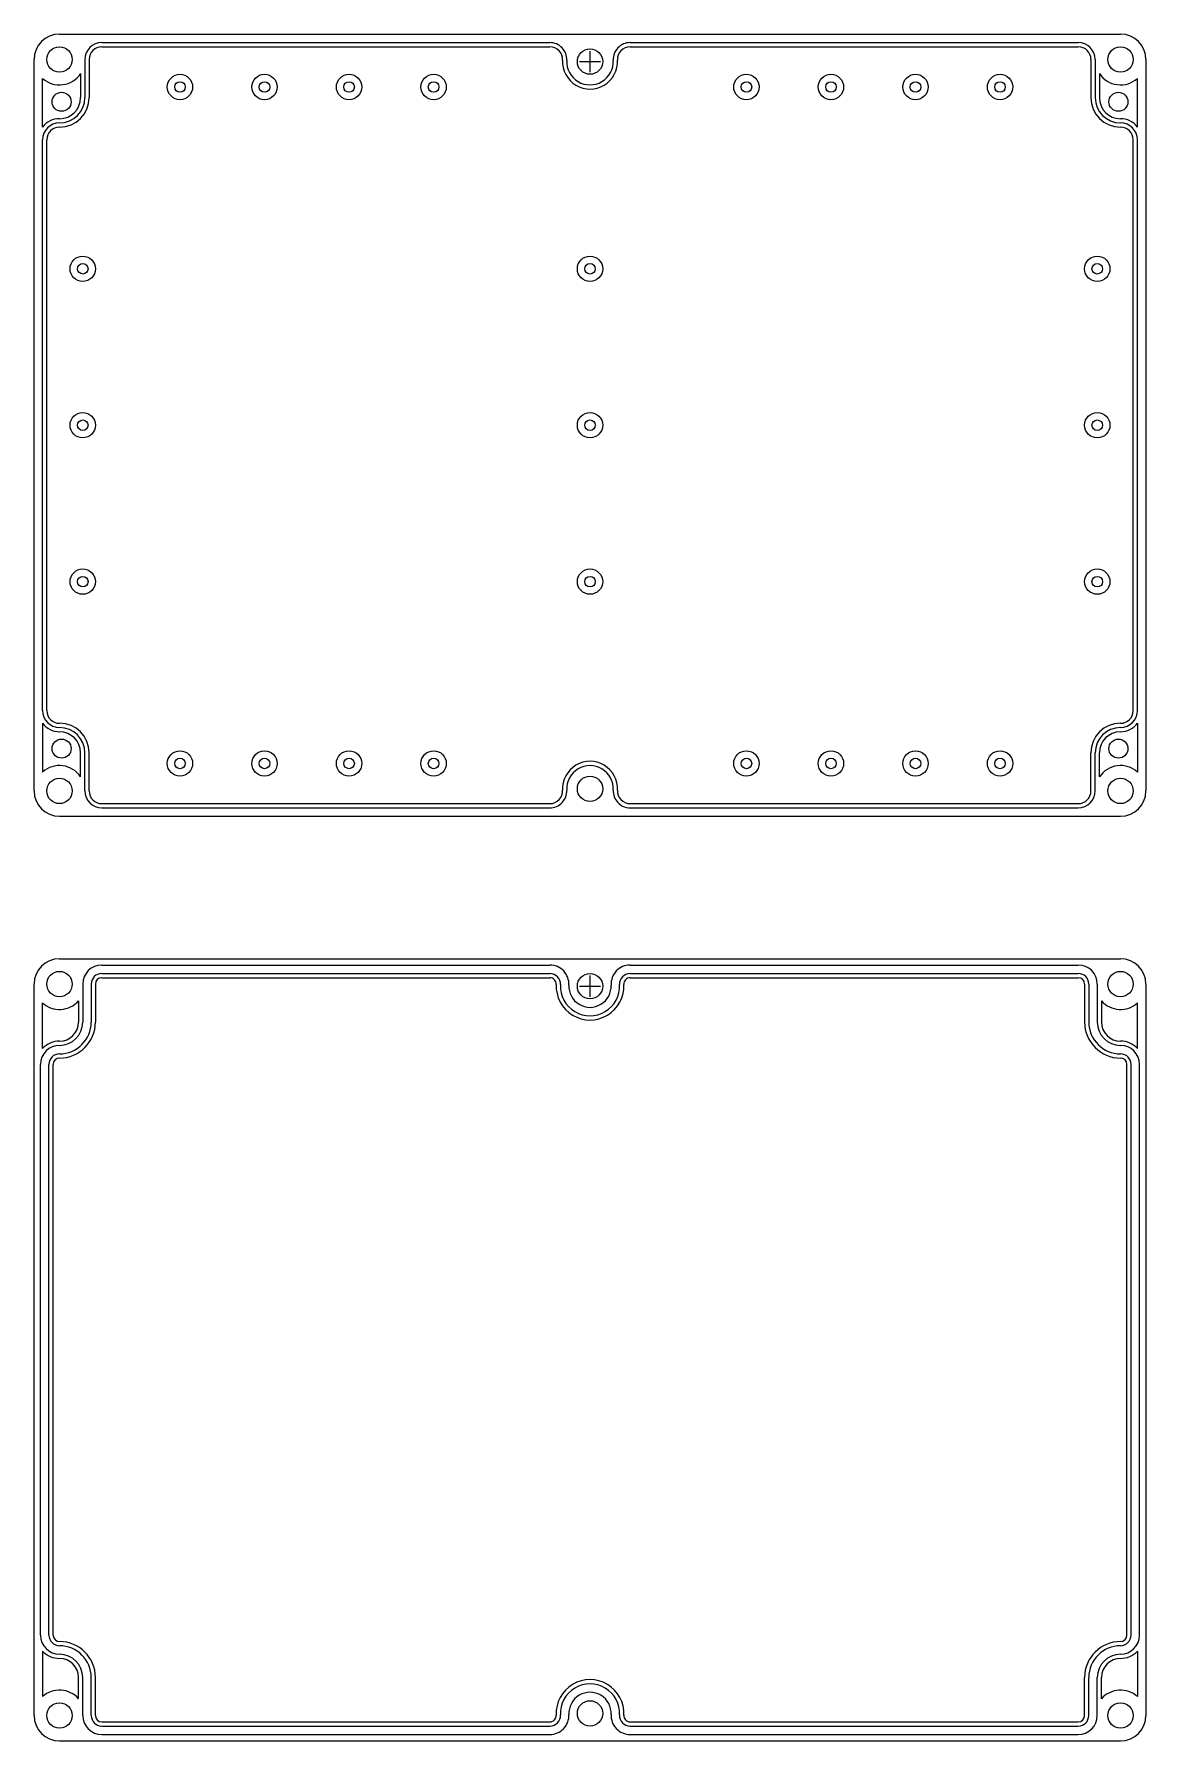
# Model space of a CAD drawing. Header units: millimetres. Extents: x 460 to 723, y 319 to 723.
import ezdxf

# ---------------------------------------------------------------- set-up
doc = ezdxf.new("R2010")
doc.units = ezdxf.units.MM

msp = doc.modelspace()

# ---------------------------------------------------------------- linework, layer by layer
for p, q in [((465.51, 722.98), (716.51, 722.98)), ((475.51, 720.98), (581.52, 720.98)), ((475.51, 719.98), (581.52, 719.98)), ((591.01, 713.98), (591.01, 718.98)), ((600.49, 720.98), (706.51, 720.98)), ((600.49, 719.98), (706.51, 719.98)), ((459.51, 543.98), (459.51, 716.98)), ((471.51, 716.98), (471.51, 707.98)), ((472.51, 716.98), (472.51, 707.98)), ((588.51, 716.48), (593.51, 716.48)), ((709.51, 716.98), (709.51, 707.98)), ((710.51, 716.98), (710.51, 707.98)), ((722.51, 716.98), (722.51, 543.98)), ((461.51, 700.98), (461.51, 712.51)), ((470.51, 713.66), (470.51, 707.98)), ((711.51, 713.66), (711.51, 707.98)), ((720.51, 700.98), (720.51, 712.51)), ((465.51, 700.98), (465.51, 700.98)), ((461.51, 562.98), (461.51, 697.98)), ((462.51, 562.98), (462.51, 697.98)), ((719.51, 562.98), (719.51, 697.98)), ((720.51, 562.98), (720.51, 697.98)), ((461.51, 559.98), (461.51, 548.45)), ((465.51, 559.98), (465.51, 559.98)), ((720.51, 559.98), (720.51, 548.45)), ((470.51, 547.3), (470.51, 552.98)), ((471.51, 543.98), (471.51, 552.98)), ((472.51, 543.98), (472.51, 552.98)), ((709.51, 543.98), (709.51, 552.98)), ((710.51, 543.98), (710.51, 552.98)), ((711.51, 547.3), (711.51, 552.98)), ((475.51, 540.98), (581.52, 540.98)), ((600.49, 540.98), (706.51, 540.98)), ((465.51, 537.98), (716.51, 537.98)), ((475.51, 539.98), (581.52, 539.98)), ((600.49, 539.98), (706.51, 539.98)), ((465.51, 504.29), (716.51, 504.29)), ((475.51, 502.79), (581.52, 502.79)), ((475.51, 500.79), (581.52, 500.79)), ((600.49, 502.79), (706.51, 502.79)), ((600.49, 500.79), (706.51, 500.79)), ((459.51, 325.29), (459.51, 498.29)), ((471.01, 498.29), (471.01, 489.29)), ((473.01, 498.29), (473.01, 489.29)), ((474.01, 498.29), (474.01, 489.29)), ((475.51, 499.79), (581.52, 499.79)), ((588.51, 497.79), (593.51, 497.79)), ((591.01, 495.29), (591.01, 500.29)), ((600.49, 499.79), (706.51, 499.79)), ((708.01, 498.29), (708.01, 489.29)), ((709.01, 498.29), (709.01, 489.29)), ((711.01, 498.29), (711.01, 489.29)), ((722.51, 498.29), (722.51, 325.29)), ((461.51, 483.07), (461.51, 493.82)), ((470.01, 494.32), (470.01, 489.29)), ((712.01, 494.32), (712.01, 489.29)), ((720.51, 483.07), (720.51, 493.82)), ((461.01, 344.29), (461.01, 479.29)), ((463.01, 344.29), (463.01, 479.29)), ((464.01, 344.29), (464.01, 479.29)), ((718.01, 344.29), (718.01, 479.29)), ((719.01, 344.29), (719.01, 479.29)), ((721.01, 344.29), (721.01, 479.29)), ((461.51, 340.52), (461.51, 329.76)), ((720.51, 340.52), (720.51, 329.76)), ((470.01, 329.26), (470.01, 334.29)), ((471.01, 325.29), (471.01, 334.29)), ((473.01, 325.29), (473.01, 334.29)), ((474.01, 325.29), (474.01, 334.29)), ((708.01, 325.29), (708.01, 334.29)), ((709.01, 325.29), (709.01, 334.29)), ((711.01, 325.29), (711.01, 334.29)), ((712.01, 329.26), (712.01, 334.29)), ((475.51, 323.79), (581.52, 323.79)), ((600.49, 323.79), (706.51, 323.79)), ((465.51, 319.29), (716.51, 319.29)), ((475.51, 322.79), (581.52, 322.79)), ((475.51, 320.79), (581.52, 320.79)), ((600.49, 322.79), (706.51, 322.79)), ((600.49, 320.79), (706.51, 320.79))]:
    msp.add_line(p, q)
for centre, radius in [((465.51, 716.98), 3), ((591.01, 716.48), 3), ((716.51, 716.98), 3), ((494.01, 710.48), 3), ((494.01, 710.48), 1.25), ((514.01, 710.48), 3), ((514.01, 710.48), 1.25), ((534.01, 710.48), 3), ((534.01, 710.48), 1.25), ((554.01, 710.48), 3), ((554.01, 710.48), 1.25), ((628.01, 710.48), 3), ((628.01, 710.48), 1.25), ((648.01, 710.48), 3), ((648.01, 710.48), 1.25), ((668.01, 710.48), 3), ((668.01, 710.48), 1.25), ((688.01, 710.48), 3), ((688.01, 710.48), 1.25), ((466.01, 706.98), 2.25), ((716.01, 706.98), 2.25), ((471.01, 667.48), 3), ((591.01, 667.48), 3), ((711.01, 667.48), 3), ((471.01, 667.48), 1.25), ((591.01, 667.48), 1.25), ((711.01, 667.48), 1.25), ((471.01, 630.48), 3), ((471.01, 630.48), 1.25), ((591.01, 630.48), 3), ((591.01, 630.48), 1.25), ((711.01, 630.48), 3), ((711.01, 630.48), 1.25), ((471.01, 593.48), 3), ((471.01, 593.48), 1.25), ((591.01, 593.48), 3), ((591.01, 593.48), 1.25), ((711.01, 593.48), 3), ((711.01, 593.48), 1.25), ((466.01, 553.98), 2.25), ((494.01, 550.48), 3), ((514.01, 550.48), 3), ((534.01, 550.48), 3), ((554.01, 550.48), 3), ((628.01, 550.48), 3), ((648.01, 550.48), 3), ((668.01, 550.48), 3), ((688.01, 550.48), 3), ((716.01, 553.98), 2.25), ((494.01, 550.48), 1.25), ((514.01, 550.48), 1.25), ((534.01, 550.48), 1.25), ((554.01, 550.48), 1.25), ((628.01, 550.48), 1.25), ((648.01, 550.48), 1.25), ((668.01, 550.48), 1.25), ((688.01, 550.48), 1.25), ((465.51, 543.98), 3), ((591.01, 544.48), 3), ((716.51, 543.98), 3), ((465.51, 498.29), 3), ((591.01, 497.79), 3), ((716.51, 498.29), 3), ((465.51, 325.29), 3), ((591.01, 325.79), 3), ((716.51, 325.29), 3)]:
    msp.add_circle(centre, radius)
for centre, radius, start, end in [((465.51, 716.98), 6, 90, 180), ((716.51, 716.98), 6, 360, 90), ((475.51, 716.98), 4, 90, 180), ((475.51, 716.98), 3, 90, 180), ((581.52, 716.98), 4, 356.983, 90), ((581.52, 716.98), 3, 356.983, 90), ((600.49, 716.98), 4, 90, 183.017), ((600.49, 716.98), 3, 90, 183.017), ((706.51, 716.98), 4, 0, 90), ((706.51, 716.98), 3, 0, 90), ((591.01, 716.48), 6.5, 176.983, 3.017), ((591.01, 716.48), 5.5, 176.983, 3.017), ((465.51, 716.98), 6, 228.1897, 326.4427), ((716.51, 716.98), 6, 213.5573, 311.8103), ((465.51, 707.98), 7, 270, 0), ((465.51, 707.98), 6, 270, 0), ((465.51, 707.98), 5, 270, 0), ((716.51, 707.98), 7, 180, 270), ((716.51, 707.98), 6, 180, 270), ((716.51, 707.98), 5, 180, 270), ((465.51, 697.98), 5, 90, 143.1301), ((716.51, 697.98), 5, 36.8699, 90), ((465.51, 697.98), 4, 90, 180), ((465.51, 697.98), 3, 90, 180), ((716.51, 697.98), 4, 0, 90), ((716.51, 697.98), 3, 0, 90), ((465.51, 562.98), 4, 180, 270), ((465.51, 562.98), 3, 180, 270), ((716.51, 562.98), 3, 270, 0), ((716.51, 562.98), 4, 270, 0), ((465.51, 562.98), 5, 216.8699, 270), ((465.51, 552.98), 7, 0, 90), ((465.51, 552.98), 6, 0, 90), ((465.51, 552.98), 5, 0, 90), ((716.51, 552.98), 7, 90, 180), ((716.51, 552.98), 6, 90, 180), ((716.51, 552.98), 5, 90, 180), ((716.51, 562.98), 5, 270, 323.1301), ((465.51, 543.98), 6, 33.5573, 131.8103), ((591.01, 544.48), 6.5, 356.983, 183.017), ((591.01, 544.48), 5.5, 356.983, 183.017), ((716.51, 543.98), 6, 48.1897, 146.4427), ((465.51, 543.98), 6, 180, 270), ((475.51, 543.98), 4, 180, 270), ((475.51, 543.98), 3, 180, 270), ((581.52, 543.98), 4, 270, 3.017), ((581.52, 543.98), 3, 270, 3.017), ((600.49, 543.98), 4, 176.983, 270), ((600.49, 543.98), 3, 176.983, 270), ((706.51, 543.98), 3, 270, 0), ((706.51, 543.98), 4, 270, 0), ((716.51, 543.98), 6, 270, 0), ((465.51, 498.29), 6, 90, 180), ((475.51, 498.29), 4.5, 90, 180), ((475.51, 498.29), 2.5, 90, 180), ((581.52, 498.29), 4.5, 356.983, 90), ((581.52, 498.29), 2.5, 356.983, 90), ((600.49, 498.29), 4.5, 90, 183.017), ((600.49, 498.29), 2.5, 90, 183.017), ((706.51, 498.29), 4.5, 0, 90), ((706.51, 498.29), 2.5, 0, 90), ((716.51, 498.29), 6, 360, 90), ((475.51, 498.29), 1.5, 90, 180), ((581.52, 498.29), 1.5, 356.983, 90), ((591.01, 497.79), 8, 176.983, 3.017), ((591.01, 497.79), 7, 176.983, 3.017), ((591.01, 497.79), 5, 176.983, 3.017), ((600.49, 498.29), 1.5, 90, 183.017), ((706.51, 498.29), 1.5, 0, 90), ((465.51, 498.29), 6, 228.1897, 318.5904), ((716.51, 498.29), 6, 221.4096, 311.8103), ((465.51, 489.29), 7.5, 270, 0), ((465.51, 489.29), 5.5, 270, 0), ((465.51, 489.29), 8.5, 270, 0), ((465.51, 489.29), 4.5, 270, 0), ((716.51, 489.29), 8.5, 180, 270), ((716.51, 489.29), 7.5, 180, 270), ((716.51, 489.29), 5.5, 180, 270), ((716.51, 489.29), 4.5, 180, 270), ((465.51, 479.29), 5.5, 90, 136.6582), ((716.51, 479.29), 5.5, 43.3418, 90), ((465.51, 479.29), 4.5, 90, 180), ((465.51, 479.29), 2.5, 90, 180), ((465.51, 479.29), 1.5, 90, 180), ((716.51, 479.29), 4.5, 0, 90), ((716.51, 479.29), 2.5, 0, 90), ((716.51, 479.29), 1.5, 0, 90), ((465.51, 344.29), 4.5, 180, 270), ((465.51, 344.29), 2.5, 180, 270), ((465.51, 344.29), 1.5, 180, 270), ((716.51, 344.29), 2.5, 270, 0), ((716.51, 344.29), 4.5, 270, 0), ((716.51, 344.29), 1.5, 270, 0), ((465.51, 344.29), 5.5, 223.3418, 270), ((465.51, 334.29), 8.5, 0, 90), ((465.51, 334.29), 7.5, 0, 90), ((465.51, 334.29), 5.5, 0, 90), ((716.51, 334.29), 8.5, 90, 180), ((716.51, 334.29), 7.5, 90, 180), ((716.51, 334.29), 5.5, 90, 180), ((716.51, 344.29), 5.5, 270, 316.6582), ((465.51, 334.29), 4.5, 0, 90), ((716.51, 334.29), 4.5, 90, 180), ((465.51, 325.29), 6, 41.4096, 131.8103), ((591.01, 325.79), 8, 356.983, 183.017), ((591.01, 325.79), 7, 356.983, 183.017), ((716.51, 325.29), 6, 48.1897, 138.5904), ((591.01, 325.79), 5, 356.983, 183.017), ((465.51, 325.29), 6, 180, 270), ((475.51, 325.29), 4.5, 180, 270), ((475.51, 325.29), 2.5, 180, 270), ((475.51, 325.29), 1.5, 180, 270), ((581.52, 325.29), 4.5, 270, 3.017), ((581.52, 325.29), 2.5, 270, 3.017), ((581.52, 325.29), 1.5, 270, 3.017), ((600.49, 325.29), 4.5, 176.983, 270), ((600.49, 325.29), 2.5, 176.983, 270), ((600.49, 325.29), 1.5, 176.983, 270), ((706.51, 325.29), 4.5, 270, 0), ((706.51, 325.29), 2.5, 270, 0), ((706.51, 325.29), 1.5, 270, 0), ((716.51, 325.29), 6, 270, 0)]:
    msp.add_arc(centre, radius, start, end)

doc.saveas('drawing.dxf')
